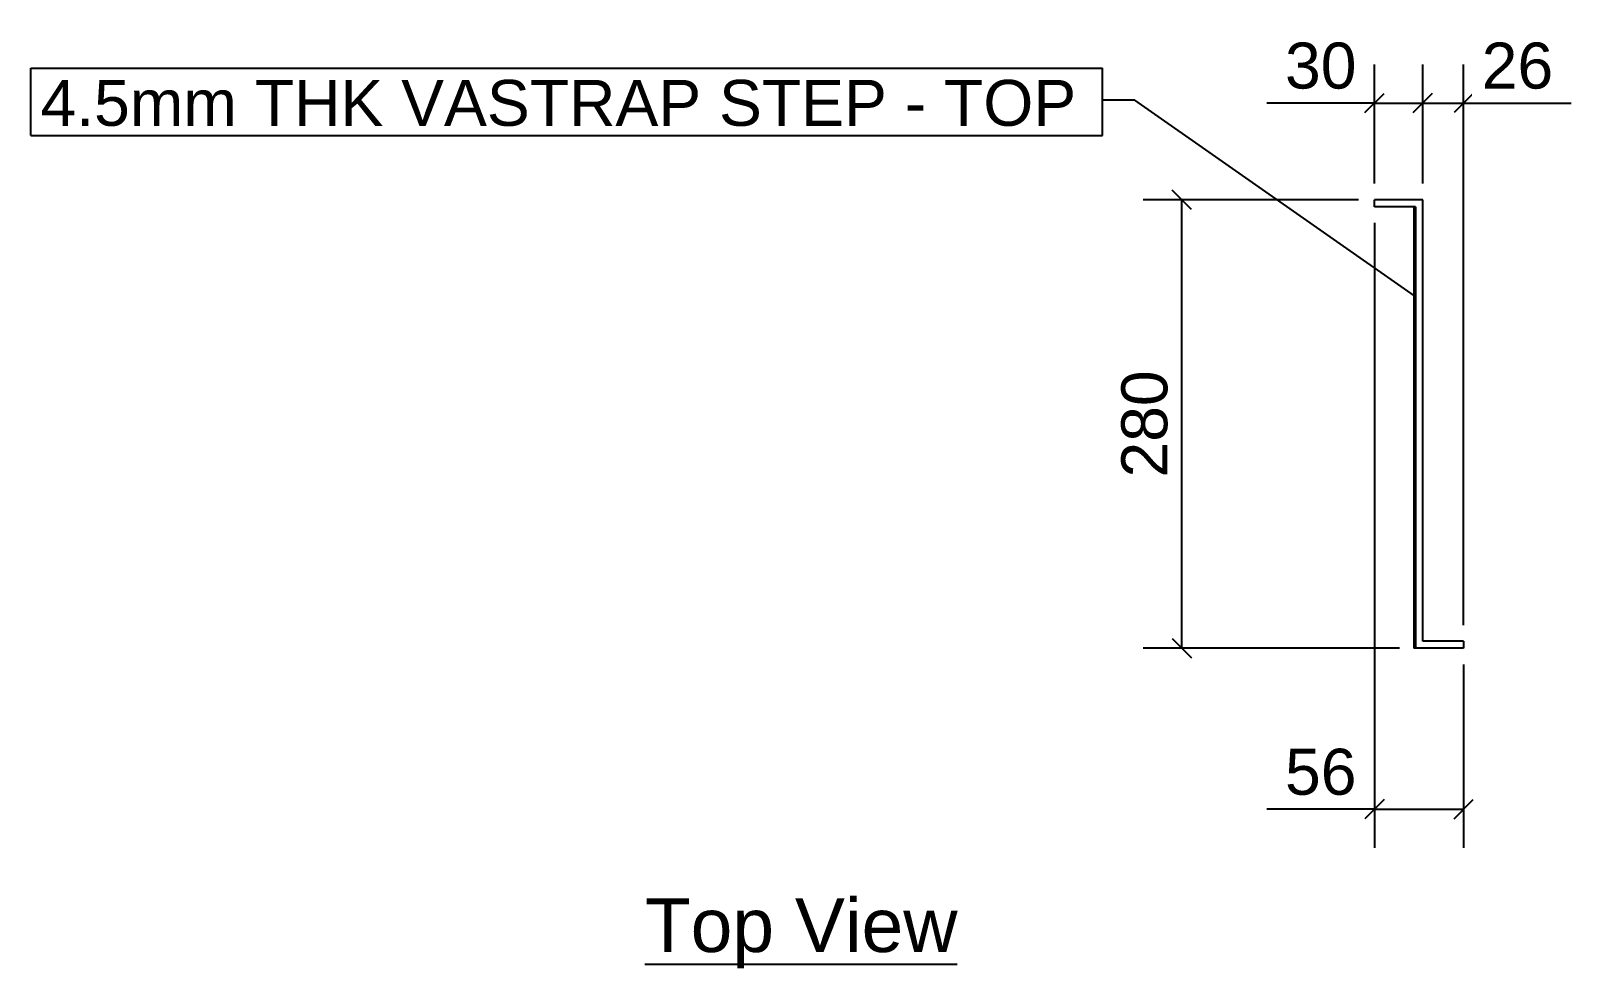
# Model space of a CAD drawing. Header units: millimetres. Extents: x 30 to 6718, y 42 to 1220.
# Drawn here: x 30 to 989, y 42 to 627 of the extents above; entities outside this region: 4.
import ezdxf

# ---------------------------------------------------------------- set-up
doc = ezdxf.new("R2010")
doc.units = ezdxf.units.MM
doc.linetypes.add('DXK_LINE_DOT1', pattern=[1.8814, 0.9407, -0.9407])
doc.styles.add('Arial', font='ARIAL.TTF', dxfattribs={"height": 0.2})

# ---------------------------------------------------------------- blocks, each defined once
blk = doc.blocks.new('Unknown-1333964-11 - 2291')
at = {"color": 6, "linetype": 'Continuous'}
blk.add_line((412.35, 45), (606.8, 45), dxfattribs=at)
at = {"color": 0, "linetype": 'Continuous'}
blk.add_wipeout([(606.8, 52.5), (606.8, 87.5), (412.35, 87.5), (412.35, 52.5)], dxfattribs=at)
at = {"color": 6, "linetype": 'Continuous', "style": 'Arial'}
blk.add_text('Top View', height=33.428, dxfattribs=at).set_placement((412.35, 52.5))
blk = doc.blocks.new('Part-1333964-2326 - 2291')
at = {"color": 30, "linetype": 'Continuous'}
for p, q in [((896.68, 521.25), (866.68, 521.25)), ((866.68, 516.75), (866.68, 521.25)), ((896.68, 246.25), (896.68, 521.25)), ((892.18, 516.75), (866.68, 516.75)), ((892.18, 241.75), (892.18, 516.75)), ((922.18, 241.75), (892.18, 241.75)), ((922.18, 246.25), (896.68, 246.25)), ((922.18, 246.25), (922.18, 241.75))]:
    blk.add_line(p, q, dxfattribs=at)
blk = doc.blocks.new('Surfacing-1333964-2327 - 2291')
at = {"color": 7, "linetype": 'Continuous'}
for p, q in [((892.18, 516.75), (891.18, 516.75)), ((891.18, 516.75), (891.18, 241.75)), ((892.18, 516.75), (892.18, 241.75)), ((892.18, 241.75), (891.18, 241.75))]:
    blk.add_line(p, q, dxfattribs=at)
blk = doc.blocks.new('StraightDimension-1333964-3330 - 2291')
at = {"color": 7, "linetype": 'Continuous'}
for p, q in [((866.68, 531.25), (866.68, 605.5)), ((896.68, 531.25), (896.68, 605.5)), ((860.68, 575.5), (872.68, 587.5)), ((902.68, 587.5), (890.68, 575.5)), ((866.68, 581.5), (896.68, 581.5))]:
    blk.add_line(p, q, dxfattribs=at)
at = {"color": 0}
blk.add_wipeout([(861.43, 584.5), (861.43, 626.5), (804.95, 626.5), (804.95, 584.5)], dxfattribs=at)
at = {"color": 7, "linetype": 'Continuous'}
blk.add_line((866.68, 581.5), (799.7, 581.5), dxfattribs=at)
blk.add_line((866.68, 581.5), (799.7, 581.5), dxfattribs=at)
at = {"color": 96, "style": 'Arial'}
blk.add_text('30', height=28.652, dxfattribs=at).set_placement((810.95, 590.5))
blk = doc.blocks.new('StraightDimension-1333964-2335 - 2291')
at = {"color": 7, "linetype": 'Continuous'}
for p, q in [((866.68, 506.75), (866.68, 117.5)), ((922.18, 231.75), (922.18, 117.5)), ((872.68, 147.5), (860.68, 135.5)), ((916.18, 135.5), (928.18, 147.5)), ((866.68, 141.5), (922.18, 141.5))]:
    blk.add_line(p, q, dxfattribs=at)
at = {"color": 0}
blk.add_wipeout([(861.43, 144.5), (861.43, 186.5), (804.95, 186.5), (804.95, 144.5)], dxfattribs=at)
at = {"color": 7, "linetype": 'Continuous'}
blk.add_line((866.68, 141.5), (799.7, 141.5), dxfattribs=at)
blk.add_line((866.68, 141.5), (799.7, 141.5), dxfattribs=at)
at = {"color": 96, "style": 'Arial'}
blk.add_text('56', height=28.652, dxfattribs=at).set_placement((810.95, 150.5))
blk = doc.blocks.new('StraightDimension-1333964-3329 - 2291')
at = {"color": 7, "linetype": 'Continuous'}
for p, q in [((896.68, 531.25), (896.68, 605.5)), ((922.18, 256.25), (922.18, 605.5)), ((890.68, 575.5), (902.68, 587.5)), ((928.18, 587.5), (916.18, 575.5)), ((896.68, 581.5), (922.18, 581.5))]:
    blk.add_line(p, q, dxfattribs=at)
at = {"color": 0}
blk.add_wipeout([(983.9, 584.5), (983.9, 626.5), (927.43, 626.5), (927.43, 584.5)], dxfattribs=at)
at = {"color": 7, "linetype": 'Continuous'}
blk.add_line((922.18, 581.5), (989.15, 581.5), dxfattribs=at)
blk.add_line((922.18, 581.5), (989.15, 581.5), dxfattribs=at)
at = {"color": 96, "style": 'Arial'}
blk.add_text('26', height=28.652, dxfattribs=at).set_placement((933.43, 590.5))
blk = doc.blocks.new('StraightDimension-1333964-2429 - 2291')
at = {"color": 7, "linetype": 'Continuous'}
for p, q in [((856.68, 521.25), (722.68, 521.25)), ((752.68, 515.25), (740.68, 527.25)), ((746.68, 241.75), (746.68, 521.25)), ((882.18, 241.75), (722.68, 241.75)), ((740.68, 247.75), (752.68, 235.75))]:
    blk.add_line(p, q, dxfattribs=at)
at = {"color": 0}
blk.add_wipeout([(743.68, 420.85), (701.68, 420.85), (701.68, 342.15), (743.68, 342.15)], dxfattribs=at)
at = {"color": 96, "style": 'Arial'}
blk.add_text('280', height=28.652, rotation=90.00021, dxfattribs=at).set_placement((737.68, 348.15))
blk = doc.blocks.new('Mark-1333964-2660 - 2291')
at = {"color": 96, "linetype": 'Continuous'}
for p, q in [((30, 603.27), (697.37, 603.27)), ((30, 561.27), (30, 603.27)), ((697.37, 561.27), (697.37, 603.27)), ((717.37, 583.27), (697.37, 583.27)), ((891.67, 461.46), (717.37, 583.27)), ((30, 561.27), (697.37, 561.27))]:
    blk.add_line(p, q, dxfattribs=at)
at = {"color": 0}
blk.add_wipeout([(691.37, 567.27), (691.37, 597.27), (36, 597.27), (36, 567.27)], dxfattribs=at)
blk.add_wipeout([(691.37, 567.27), (691.37, 597.27), (36, 597.27), (36, 567.27)], dxfattribs=at)
at = {"color": 96, "style": 'Arial'}
blk.add_text('4.5mm THK VASTRAP STEP - TOP ', height=28.6523, dxfattribs=at).set_placement((36, 567.27))
blk = doc.blocks.new('Unknown-1333964-12 - 2329')
at = {"color": 6, "linetype": 'Continuous'}
blk.add_line((6457, 45), (6674.8, 45), dxfattribs=at)
at = {"color": 0, "linetype": 'Continuous'}
blk.add_wipeout([(6674.8, 52.5), (6674.8, 87.5), (6457, 87.5), (6457, 52.5)], dxfattribs=at)
at = {"color": 6, "linetype": 'Continuous', "style": 'Arial'}
blk.add_text('Back View', height=33.428, dxfattribs=at).set_placement((6457, 52.5))
blk = doc.blocks.new('Part-1333964-2330 - 2329')
at = {"color": 30, "linetype": 'Continuous'}
for p, q in [((6692.65, 1213.5), (6662.65, 1213.5)), ((6662.65, 123.5), (6662.65, 1213.5)), ((6692.65, 1213.5), (6718.15, 1213.5)), ((6692.65, 123.5), (6692.65, 1213.5)), ((6718.15, 1213.5), (6718.15, 123.5)), ((6692.65, 123.5), (6662.65, 123.5)), ((6718.15, 123.5), (6692.65, 123.5))]:
    blk.add_line(p, q, dxfattribs=at)
at = {"color": 7, "linetype": 'DXK_LINE_DOT1'}
blk.add_line((6688.15, 123.5), (6688.15, 1213.5), dxfattribs=at)
blk = doc.blocks.new('StraightDimension-1333964-2434 - 2329')
at = {"color": 7, "linetype": 'Continuous'}
for p, q in [((6458.65, 1207.5), (6446.65, 1219.5)), ((6652.65, 1213.5), (6428.65, 1213.5)), ((6452.65, 123.5), (6452.65, 1213.5)), ((6446.65, 129.5), (6458.65, 117.5)), ((6652.65, 123.5), (6428.65, 123.5))]:
    blk.add_line(p, q, dxfattribs=at)
at = {"color": 0}
blk.add_wipeout([(6449.65, 724.52), (6407.65, 724.52), (6407.65, 612.48), (6449.65, 612.48)], dxfattribs=at)
at = {"color": 96, "style": 'Arial'}
blk.add_text('1 090', height=28.652, rotation=90.00021, dxfattribs=at).set_placement((6443.65, 618.48))
blk = doc.blocks.new('Mark-1333964-2438 - 2329')
at = {"color": 7, "linetype": 'Continuous'}
for p, q in [((6674.04, 995.21), (6618.69, 959.85)), ((6502.98, 959.85), (6618.69, 959.85)), ((6502.98, 907.85), (6618.69, 907.85))]:
    blk.add_line(p, q, dxfattribs=at)
for centre, start, end in [((6502.98, 933.85), 90, 270), ((6618.69, 933.85), 270, 90)]:
    blk.add_arc(centre, 26, start, end, dxfattribs=at)
at = {"color": 0}
blk.add_wipeout([(6612.69, 913.85), (6612.69, 953.85), (6508.98, 953.85), (6508.98, 913.85)], dxfattribs=at)
blk.add_wipeout([(6612.69, 913.85), (6612.69, 953.85), (6508.98, 953.85), (6508.98, 913.85)], dxfattribs=at)
at = {"color": 96, "style": 'Arial'}
blk.add_text('M11', height=38.203, dxfattribs=at).set_placement((6508.98, 913.85))

msp = doc.modelspace()

# ---------------------------------------------------------------- block references
for name in ['StraightDimension-1333964-2434 - 2329', 'Part-1333964-2330 - 2329', 'StraightDimension-1333964-3330 - 2291', 'Part-1333964-2326 - 2291', 'Surfacing-1333964-2327 - 2291', 'Unknown-1333964-11 - 2291', 'Unknown-1333964-12 - 2329']:
    msp.add_blockref(name, (0, 0))

# ---------------------------------------------------------------- next in the draw order: block references
for name in ['Mark-1333964-2438 - 2329', 'StraightDimension-1333964-2335 - 2291']:
    msp.add_blockref(name, (0, 0))

# ---------------------------------------------------------------- next in the draw order: block references
for name in ['StraightDimension-1333964-3329 - 2291', 'StraightDimension-1333964-2429 - 2291']:
    msp.add_blockref(name, (0, 0))

# ---------------------------------------------------------------- next in the draw order: block references
msp.add_blockref('Mark-1333964-2660 - 2291', (0, 0))

doc.saveas('drawing.dxf')
